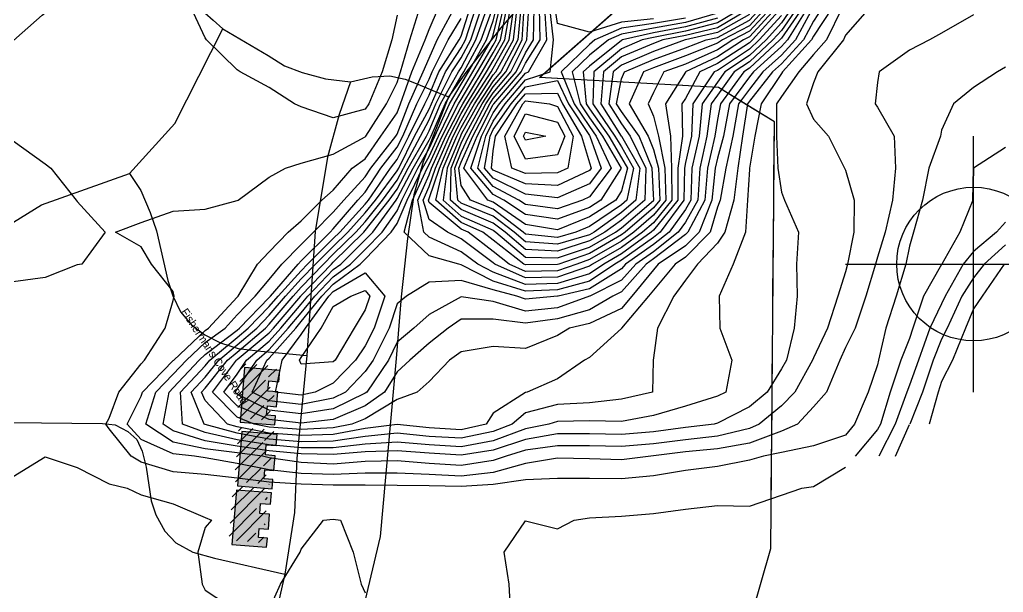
# Model space of a CAD drawing. Extents: x -12748497 to 5449789, y 79630 to 14464147.
# Drawn here: x 3137281 to 3139124, y 317543 to 318616 of the extents above; entities that cross this region are included whole.
import ezdxf

# ---------------------------------------------------------------- set-up
doc = ezdxf.new("R2010")
doc.units = 21
for name, color, linetype in [('BUILDINGS', 9, 'Continuous'), ('CL_LOCAL', 4, 'Continuous'), ('CL_MAJOR', 2, 'Continuous'), ('CONTOUR_INDEX', 150, 'Continuous'), ('CONTOUR_MAJOR', 92, 'Continuous'), ('PLSS_QQ', 8, 'Continuous'), ('PLSS_QQ_3D', 7, 'Continuous'), ('PLSS_SECTION', 7, 'Continuous'), ('PLSS_SECTION_3D', 7, 'Continuous'), ('ROAD_LABELS', 3, 'Continuous')]:
    doc.layers.add(name, color=color, linetype=linetype)

msp = doc.modelspace()

# ---------------------------------------------------------------- hatches: boundary and pattern name
at = {"layer": 'BUILDINGS_HATCH'}
for points in [[(3137694.1, 317862.2), (3137759.1, 317857), (3137760.5, 317874), (3137743.7, 317875.4), (3137745.1, 317892.3), (3137762.4, 317890.9), (3137764.7, 317918.8), (3137746.3, 317920.2), (3137747.8, 317939.3), (3137766.6, 317937.7), (3137768.3, 317958.8), (3137702.5, 317964.2)], [(3137689.3, 317742.6), (3137754.3, 317737.3), (3137755.7, 317754.3), (3137738.9, 317755.7), (3137740.3, 317772.6), (3137757.5, 317771.2), (3137759.8, 317799.1), (3137741.4, 317800.5), (3137743, 317819.5), (3137761.7, 317818), (3137763.5, 317839.1), (3137697.6, 317844.5)], [(3137678.7, 317632.8), (3137743.7, 317627.6), (3137745.1, 317644.6), (3137728.3, 317645.9), (3137729.7, 317662.9), (3137747, 317661.5), (3137749.2, 317689.3), (3137730.8, 317690.8), (3137732.4, 317709.8), (3137751.2, 317708.3), (3137752.9, 317729.4), (3137687, 317734.8)]]:
    msp.add_hatch(color=251, dxfattribs=at).paths.add_polyline_path(points)
at = {"layer": 'BUILDINGS_SHADOW'}
h = msp.add_hatch(dxfattribs=at)
h.set_pattern_fill('ANSI31', scale=5)
h.paths.add_polyline_path([(3137688.2, 317870.3), (3137753.2, 317865), (3137754.6, 317882.1), (3137737.8, 317883.4), (3137739.2, 317900.4), (3137756.5, 317899), (3137758.8, 317926.8), (3137740.4, 317928.3), (3137741.9, 317947.3), (3137760.7, 317945.8), (3137762.4, 317966.9), (3137696.6, 317972.3)])
h = msp.add_hatch(dxfattribs=at)
h.set_pattern_fill('ANSI31', scale=5)
h.paths.add_polyline_path([(3137683.3, 317750.6), (3137748.4, 317745.3), (3137749.8, 317762.4), (3137733, 317763.8), (3137734.4, 317780.7), (3137751.6, 317779.3), (3137753.9, 317807.1), (3137735.5, 317808.6), (3137737.1, 317827.6), (3137755.8, 317826.1), (3137757.6, 317847.2), (3137691.7, 317852.6)])
h = msp.add_hatch(dxfattribs=at)
h.set_pattern_fill('ANSI31', scale=5)
h.paths.add_polyline_path([(3137672.8, 317640.9), (3137737.8, 317635.6), (3137739.2, 317652.7), (3137722.4, 317654), (3137723.8, 317671), (3137741.1, 317669.6), (3137743.3, 317697.4), (3137724.9, 317698.9), (3137726.5, 317717.9), (3137745.2, 317716.4), (3137747, 317737.5), (3137681.1, 317742.9)])

# ---------------------------------------------------------------- linework, layer by layer
at = {"layer": 'BUILDINGS'}
for points in [[(3137694.1, 317862.2), (3137759.1, 317857), (3137760.5, 317874), (3137743.7, 317875.4), (3137745.1, 317892.3), (3137762.4, 317890.9), (3137764.7, 317918.8), (3137746.3, 317920.2), (3137747.8, 317939.3), (3137766.6, 317937.7), (3137768.3, 317958.8), (3137702.5, 317964.2), (3137694.1, 317862.2)], [(3137689.3, 317742.6), (3137754.3, 317737.3), (3137755.7, 317754.3), (3137738.9, 317755.7), (3137740.3, 317772.6), (3137757.5, 317771.2), (3137759.8, 317799.1), (3137741.4, 317800.5), (3137743, 317819.5), (3137761.7, 317818), (3137763.5, 317839.1), (3137697.6, 317844.5), (3137689.3, 317742.6)], [(3137678.7, 317632.8), (3137743.7, 317627.6), (3137745.1, 317644.6), (3137728.3, 317645.9), (3137729.7, 317662.9), (3137747, 317661.5), (3137749.2, 317689.3), (3137730.8, 317690.8), (3137732.4, 317709.8), (3137751.2, 317708.3), (3137752.9, 317729.4), (3137687, 317734.8), (3137678.7, 317632.8)]]:
    msp.add_lwpolyline(points, close=True, dxfattribs=at)
at = {"layer": 'CL_LOCAL'}
for points in [[(3137167.2, 318487.2), (3137323.2, 318624.9), (3137349.6, 318645.6), (3137380.5, 318659.9), (3137429.1, 318667.5), (3137477.5, 318669.6), (3137534.1, 318663), (3137580.4, 318655.3), (3137612.4, 318642.9), (3137643.6, 318615.6), (3137661.6, 318599.5), (3137746.8, 318549.6), (3137777, 318529.9), (3137810.3, 318517.7), (3137854.3, 318505.3), (3137901.1, 318499.8), (3137941.6, 318509.6), (3137974.6, 318511.4), (3138003.4, 318504.8), (3138027.2, 318495.3), (3138055.1, 318484), (3138084.5, 318471.7)], [(3136203.7, 318218.8), (3136336.1, 318222.2), (3136479.9, 318214.3), (3136610.3, 318218.8), (3136744.1, 318211.7), (3136874.9, 318190), (3136946.1, 318176.6), (3137038.3, 318182.5), (3137124.4, 318192.3), (3137242.3, 318220.9), (3137321.9, 318269.2), (3137487, 318328.4), (3137571.9, 318421.9), (3137661.6, 318599.5)], [(3137901.1, 318499.8), (3137880, 318438.5), (3137857.8, 318358.7), (3137834.7, 318219.5), (3137819.2, 317987), (3137800.3, 317794.1), (3137796.3, 317692.9), (3137777.6, 317576.8), (3137752, 317464.4), (3137711.2, 317394.8), (3137682.6, 317362.2), (3137638.9, 317335.5), (3137611.1, 317322.4), (3137587, 317316.7), (3137554.6, 317313.7), (3137507.9, 317310.4), (3137283.5, 317300.7)], [(3137487, 318328.4), (3137508.2, 318296), (3137525.8, 318254.8), (3137537.5, 318220.6), (3137558.8, 318127.6), (3137567.8, 318098.5), (3137582.4, 318069.1), (3137603, 318044.7), (3137627.8, 318025.4), (3137657.3, 318010.6), (3137690.7, 318000.2), (3137733.1, 317995.3), (3137819.2, 317987)], [(3137264.2, 317861.1), (3137435.9, 317859.5), (3137460.2, 317857), (3137483.4, 317844.4), (3137500.3, 317829.6), (3137510.7, 317807.8), (3137518, 317777.8), (3137527.2, 317714.7), (3137536.3, 317688.1), (3137553.2, 317657.9), (3137573.6, 317635.7), (3137605.2, 317618.4), (3137646.1, 317607.3), (3137777.6, 317576.8)]]:
    msp.add_lwpolyline(points, dxfattribs=at)
at = {"layer": 'CL_MAJOR'}
msp.add_lwpolyline([(3138545.9, 319725.2), (3138560.7, 319356.6), (3138561, 319304.5), (3138557.6, 319267.8), (3138548.7, 319206.4), (3138541.3, 319159.1), (3138530.1, 319106), (3138513.1, 319045.4), (3138485.3, 318980.3), (3138460.4, 318931.9), (3138414.7, 318869), (3138182.7, 318601.1), (3138117.3, 318517.4), (3138084.5, 318471.7), (3138037.2, 318350.2), (3138019.9, 318288.4), (3138008, 318206.3), (3137995.7, 318097.1), (3137986.8, 317981.6), (3137956.3, 317647.4), (3137927.6, 317526.5)], dxfattribs=at)
at = {"layer": 'CONTOUR_INDEX'}
for points, elevation in [([(3138408.6, 317791.4), (3138348.6, 317793.2), (3138288.6, 317794.2), (3138228.6, 317784.6), (3138168.6, 317767.6), (3138108.6, 317761), (3138048.6, 317763.6), (3137988.6, 317766.4), (3137928.6, 317766.1), (3137868.6, 317763.7), (3137808.6, 317765.8), (3137748.6, 317772.6), (3137688.6, 317784.7), (3137628.6, 317795.4), (3137608.8, 317798.4), (3137568.6, 317802.5), (3137508.6, 317829.5), (3137482.1, 317858.4), (3137508.6, 317910.7), (3137511.3, 317918.4), (3137568.6, 317977.3), (3137569.7, 317978.4), (3137628.6, 318033.7), (3137635.1, 318038.4), (3137688.6, 318096.4), (3137690.5, 318098.4), (3137726.7, 318158.4), (3137748.6, 318181), (3137784.1, 318218.4), (3137808.6, 318239.4), (3137847, 318278.4), (3137868.6, 318296.6), (3137904, 318338.4), (3137928.6, 318355.7), (3137958, 318398.4), (3137988.6, 318442.1), (3137994.8, 318458.4), (3138015.9, 318518.4), (3138040.9, 318578.4), (3138048.6, 318597.9), (3138065.6, 318638.4)], 30), ([(3138288.6, 317894.8), (3138228.6, 317879.5), (3138204.2, 317858.4), (3138168.6, 317844.4), (3138108.6, 317831.7), (3138048.6, 317835.4), (3137988.6, 317841.1), (3137928.6, 317835.3), (3137868.6, 317826.3), (3137808.6, 317825.4), (3137748.6, 317830.3), (3137688.6, 317841.2), (3137628.6, 317857.6), (3137626.6, 317858.4), (3137602.2, 317918.4), (3137628.6, 317946.5), (3137654, 317978.4), (3137688.6, 318007.1), (3137725.3, 318038.4), (3137748.6, 318062.4), (3137779.3, 318098.4), (3137808.6, 318130.4), (3137835.5, 318158.4), (3137868.6, 318191.5), (3137895.9, 318218.4), (3137928.6, 318254.1), (3137947.8, 318278.4), (3137988.6, 318333.2), (3137991.3, 318338.4), (3138021.1, 318398.4), (3138048.6, 318449), (3138052.6, 318458.4), (3138078.7, 318518.4), (3138108.6, 318563.7), (3138116.4, 318578.4), (3138135.9, 318638.4)], 50), ([(3137808.6, 318453.3), (3137795.7, 318458.4), (3137748.6, 318489.6), (3137693.9, 318518.4), (3137688.6, 318522.5), (3137630.8, 318578.4), (3137628.6, 318582.3), (3137602.3, 318638.4)], 20), ([(3138086.5, 317978.4), (3138048.6, 317938.3), (3138025.8, 317918.4), (3137988.6, 317904.2), (3137928.6, 317868.4), (3137903.4, 317858.4), (3137868.6, 317851.3), (3137808.6, 317848), (3137748.6, 317852.5), (3137720.2, 317858.4), (3137688.6, 317871.1), (3137642.6, 317918.4), (3137687.3, 317978.4), (3137688.6, 317979.5), (3137748.6, 318029.6), (3137756.5, 318038.4), (3137807.7, 318098.4), (3137808.6, 318099.4), (3137865.1, 318158.4), (3137868.6, 318161.9), (3137925.8, 318218.4), (3137928.6, 318221.5), (3137973.5, 318278.4), (3137988.6, 318298.7), (3138009.2, 318338.4), (3138043.4, 318398.4), (3138048.6, 318408.1), (3138069.6, 318458.4), (3138103.3, 318518.4), (3138108.6, 318526.5), (3138136, 318578.4), (3138156.9, 318638.4)], 60), ([(3137988.6, 318012.1), (3137972, 317978.4), (3137931.3, 317918.4), (3137928.6, 317916.5), (3137868.6, 317887), (3137808.6, 317877.4), (3137748.6, 317884.4), (3137688.6, 317914.3), (3137684.7, 317918.4), (3137688.6, 317923.7), (3137725.1, 317978.4), (3137748.6, 317998), (3137784.4, 318038.4), (3137808.6, 318066.7), (3137834.1, 318098.4), (3137868.6, 318134.3), (3137900.9, 318158.4), (3137928.6, 318185.7), (3137960, 318218.4), (3137988.6, 318258.4), (3137997, 318278.4), (3138027, 318338.4), (3138048.6, 318375.2), (3138059.1, 318398.4), (3138086.6, 318458.4), (3138108.6, 318495.8), (3138121.9, 318518.4), (3138155.6, 318578.4), (3138168.6, 318614.4), (3138174.4, 318638.4)], 70), ([(3137988.6, 318624.8), (3137978.6, 318578.4), (3137960.6, 318518.4), (3137935, 318458.4), (3137928.6, 318448.5), (3137868.6, 318432.3), (3137808.6, 318453.3)], 20), ([(3138737.9, 318638.4), (3138708.6, 318596.2), (3138692.6, 318578.4), (3138648.6, 318537.4), (3138620.2, 318518.4), (3138588.6, 318474.8), (3138577, 318458.4), (3138568.9, 318398.4), (3138555.5, 318338.4), (3138551.7, 318278.4), (3138528.6, 318237), (3138515.3, 318218.4), (3138468.6, 318181.5), (3138435.7, 318158.4), (3138408.6, 318128), (3138349.3, 318098.4), (3138348.6, 318098), (3138288.6, 318076.6), (3138228.6, 318070), (3138168.6, 318088.2), (3138108.6, 318096.9), (3138048.6, 318064.1), (3138019.9, 318038.4), (3137988.6, 318012.1)], 70), ([(3138348.6, 318126.3), (3138288.6, 318110), (3138228.6, 318107.7), (3138168.6, 318126.6), (3138108.6, 318157.2), (3138103.8, 318158.4), (3138048.6, 318173.5), (3138001.3, 318218.4), (3138017.1, 318278.4), (3138044.9, 318338.4), (3138048.6, 318344.8), (3138072.7, 318398.4), (3138103.6, 318458.4), (3138108.6, 318466.9), (3138138.9, 318518.4), (3138168.6, 318568.7), (3138174.1, 318578.4), (3138187.4, 318638.4)], 80), ([(3138288.6, 318133.7), (3138228.6, 318132.3), (3138171.4, 318158.4), (3138168.6, 318160.6), (3138108.6, 318205.4), (3138082.9, 318218.4), (3138048.6, 318241.6), (3138037.2, 318278.4), (3138048.6, 318303.5), (3138060.2, 318338.4), (3138086.4, 318398.4), (3138108.6, 318440.3), (3138118.8, 318458.4), (3138155.9, 318518.4), (3138168.6, 318539.9), (3138190.2, 318578.4), (3138200.5, 318638.4)], 90), ([(3138468.6, 318263.8), (3138415.8, 318218.4), (3138408.6, 318213.1), (3138348.6, 318178.4), (3138291.5, 318158.4), (3138288.6, 318157.4), (3138228.6, 318157), (3138225.6, 318158.4), (3138168.6, 318203.2), (3138148.9, 318218.4), (3138108.6, 318236.1), (3138060.6, 318278.4), (3138074.8, 318338.4), (3138100, 318398.4), (3138108.6, 318414.6), (3138133.2, 318458.4), (3138168.6, 318512.8), (3138173.4, 318518.4), (3138206.4, 318578.4), (3138213.5, 318638.4)], 100), ([(3138757.6, 318638.4), (3138719.8, 318578.4), (3138708.6, 318566.2), (3138655.9, 318518.4), (3138648.6, 318509.2), (3138611.1, 318458.4), (3138600, 318398.4), (3138588.6, 318356.6), (3138584.5, 318338.4), (3138578, 318278.4), (3138554.1, 318218.4), (3138528.6, 318192.5), (3138477.6, 318158.4), (3138468.6, 318147.6), (3138428.1, 318098.4), (3138408.6, 318075.3), (3138348.6, 318046.9), (3138311.3, 318038.4), (3138288.6, 318024.3), (3138228.6, 318000.1), (3138168.6, 318003.9), (3138108.6, 317994.1), (3138086.5, 317978.4)], 60), ([(3138377.4, 318218.4), (3138348.6, 318201.7), (3138288.6, 318182.8), (3138228.6, 318185.7), (3138190.5, 318218.4), (3138168.6, 318235.1), (3138108.6, 318260.4), (3138088.2, 318278.4), (3138089.4, 318338.4), (3138108.6, 318385.2), (3138114.5, 318398.4), (3138147.6, 318458.4), (3138168.6, 318490.7), (3138192.3, 318518.4), (3138222.5, 318578.4), (3138226.5, 318638.4)], 110), ([(3138348.6, 318228.6), (3138323.4, 318218.4), (3138288.6, 318208.4), (3138228.6, 318214.7), (3138224.4, 318218.4), (3138168.6, 318261.2), (3138125.6, 318278.4), (3138108.6, 318305.5), (3138104, 318338.4), (3138108.6, 318349.6), (3138130.5, 318398.4), (3138162, 318458.4), (3138168.6, 318468.6), (3138211.2, 318518.4), (3138228.6, 318554.3), (3138244.1, 318578.4), (3138245.2, 318638.4)], 120), ([(3138407.9, 318338.4), (3138370.1, 318278.4), (3138348.6, 318264.6), (3138288.6, 318242.3), (3138228.6, 318251.4), (3138188, 318278.4), (3138168.6, 318288.7), (3138126.4, 318338.4), (3138146.5, 318398.4), (3138168.6, 318441.6), (3138180.3, 318458.4), (3138228.6, 318516.4), (3138234.7, 318518.4), (3138269.1, 318578.4), (3138264.9, 318638.4)], 130), ([(3138468.6, 318617.8), (3138408.6, 318611.9), (3138348.6, 318593.2), (3138288.6, 318609.3), (3138284.7, 318638.4)], 140), ([(3138785, 318638.4), (3138768.6, 318613.7), (3138749.8, 318578.4), (3138708.6, 318533.7), (3138691.8, 318518.4), (3138648.6, 318463.6), (3138644.8, 318458.4), (3138635.3, 318398.4), (3138626.7, 318338.4), (3138619.3, 318278.4), (3138602.4, 318218.4), (3138588.6, 318197.8), (3138551, 318158.4), (3138528.6, 318128.3), (3138507.1, 318098.4), (3138476.1, 318038.4), (3138468.6, 317982.4), (3138467.9, 317978.4), (3138466.8, 317918.4), (3138408.6, 317905.1), (3138348.6, 317898.2), (3138288.6, 317894.8)], 50), ([(3138698.7, 318638.4), (3138648.6, 318584.3), (3138637.5, 318578.4), (3138588.6, 318546.9), (3138528.9, 318518.4), (3138528.6, 318518), (3138491.2, 318458.4), (3138500.8, 318398.4), (3138502.5, 318338.4), (3138503.2, 318278.4), (3138468.6, 318235.9), (3138448.3, 318218.4), (3138408.6, 318189.3), (3138354.6, 318158.4), (3138348.6, 318154.4), (3138288.6, 318133.7)], 90), ([(3138588.6, 318628.6), (3138528.6, 318611.4), (3138468.6, 318600.6), (3138408.6, 318589.1), (3138384.7, 318578.4), (3138348.6, 318549.8), (3138316.3, 318518.4), (3138331.4, 318458.4), (3138348.6, 318432.7), (3138373.1, 318398.4), (3138407.9, 318338.4)], 130), ([(3138636.1, 318638.4), (3138588.6, 318610.4), (3138528.6, 318594.9), (3138468.6, 318583.3), (3138447.6, 318578.4), (3138408.6, 318562), (3138356.9, 318518.4), (3138355.3, 318458.4), (3138396.6, 318398.4), (3138408.6, 318377.8), (3138431.4, 318338.4), (3138419, 318278.4), (3138408.6, 318269.5), (3138348.6, 318228.6)], 120), ([(3138708.6, 318624.5), (3138667, 318578.4), (3138648.6, 318561.2), (3138588.6, 318521.3), (3138582.5, 318518.4), (3138542.3, 318458.4), (3138539.7, 318398.4), (3138528.6, 318348.6), (3138526.8, 318338.4), (3138525.9, 318278.4), (3138481.3, 318218.4), (3138468.6, 318208.3), (3138408.6, 318165.4), (3138396.4, 318158.4), (3138348.6, 318126.3)], 80), ([(3138648.6, 318626), (3138588.6, 318592.3), (3138528.6, 318578.5), (3138528.1, 318578.4), (3138468.6, 318556.7), (3138408.6, 318531.2), (3138393.4, 318518.4), (3138384.9, 318458.4), (3138408.6, 318421.1), (3138425.2, 318398.4), (3138454.6, 318338.4), (3138452.6, 318278.4), (3138408.6, 318240.8), (3138377.4, 318218.4)], 110), ([(3138822.3, 318638.4), (3138792.7, 318578.4), (3138768.6, 318551.3), (3138741.1, 318518.4), (3138708.6, 318472.4), (3138699.4, 318458.4), (3138699.6, 318398.4), (3138702.1, 318338.4), (3138708.6, 318293), (3138714.4, 318278.4), (3138740.5, 318218.4), (3138736.6, 318158.4), (3138738.2, 318098.4), (3138732.2, 318038.4), (3138717.8, 317978.4), (3138708.6, 317961.7), (3138681.6, 317918.4), (3138648.6, 317891), (3138588.6, 317860.1), (3138582.4, 317858.4), (3138528.6, 317851.7), (3138468.6, 317844), (3138408.6, 317838.8)], 40), ([(3139068.6, 318625.4), (3139008.6, 318590.9), (3138986.1, 318578.4), (3138948.6, 318559), (3138891.8, 318518.4), (3138888.6, 318498.4), (3138884.1, 318458.4), (3138888.6, 318452.7), (3138919.9, 318398.4), (3138922.2, 318338.4), (3138916.6, 318278.4), (3138903.1, 318218.4), (3138888.6, 318171.2), (3138884.6, 318158.4), (3138866.8, 318098.4), (3138847, 318038.4), (3138828.6, 318002.2), (3138817.9, 317978.4), (3138792.9, 317918.4), (3138768.6, 317890.9), (3138738.4, 317858.4), (3138708.6, 317844.9), (3138648.6, 317822.6), (3138588.6, 317811.9), (3138528.6, 317806.2), (3138468.6, 317798.7), (3138464.1, 317798.4), (3138408.6, 317791.4)], 30), ([(3138679.4, 318638.4), (3138648.6, 318605.1), (3138597.8, 318578.4), (3138588.6, 318572.4), (3138528.6, 318548.4), (3138468.6, 318526.4), (3138449.9, 318518.4), (3138423, 318458.4), (3138459.1, 318398.4), (3138468.6, 318373.4), (3138478.2, 318338.4), (3138480.5, 318278.4), (3138468.6, 318263.8)], 100), ([(3138408.6, 317838.8), (3138348.6, 317839.9), (3138288.6, 317840), (3138228.6, 317829.4), (3138168.6, 317809.4), (3138108.6, 317800.2), (3138048.6, 317804), (3137988.6, 317808.5), (3137928.6, 317806.2), (3137868.6, 317801.4), (3137808.6, 317802.8), (3137748.6, 317808), (3137688.6, 317816.7), (3137628.6, 317827.3), (3137568.6, 317845.9), (3137549.9, 317858.4), (3137561.1, 317918.4), (3137568.6, 317926.1), (3137617.3, 317978.4), (3137628.6, 317989.1), (3137688.6, 318034.7), (3137693, 318038.4), (3137748.6, 318095.7), (3137750.9, 318098.4), (3137802.7, 318158.4), (3137808.6, 318164.4), (3137862.9, 318218.4), (3137868.6, 318224.1), (3137914.9, 318278.4), (3137928.6, 318293.1), (3137957.5, 318338.4), (3137988.6, 318377.4), (3137998.8, 318398.4), (3138025.2, 318458.4), (3138048.6, 318505), (3138054.1, 318518.4), (3138083.9, 318578.4), (3138108.6, 318618.8)], 40), ([(3138288.6, 318282.2), (3138228.6, 318289.4), (3138168.6, 318319.2), (3138152.3, 318338.4), (3138162.5, 318398.4), (3138168.6, 318410.5), (3138202, 318458.4), (3138228.6, 318490.4), (3138288.6, 318502.4), (3138309.2, 318458.4), (3138348.6, 318399.6), (3138349.5, 318398.4), (3138370.7, 318338.4), (3138348.6, 318309), (3138288.6, 318282.2)], 140), ([(3138288.6, 318329.1), (3138228.6, 318327.9), (3138203.2, 318338.4), (3138190, 318398.4), (3138223.6, 318458.4), (3138228.6, 318464.4), (3138273.6, 318458.4), (3138288.6, 318453.8), (3138318.2, 318398.4), (3138308.3, 318338.4), (3138288.6, 318329.1)], 150), ([(3138228.6, 318390.6), (3138224.9, 318398.4), (3138228.6, 318405.8), (3138266.8, 318398.4), (3138228.6, 318390.6)], 160), ([(3139128.6, 318376.6), (3139068.6, 318338.4), (3139067.4, 318278.4), (3139068.6, 318338.4)], 20), ([(3139067.4, 318278.4), (3139042.8, 318218.4), (3139009, 318158.4), (3139008.6, 318157.8), (3138974.8, 318098.4), (3138954.7, 318038.4), (3138948.6, 318019), (3138932.1, 317978.4), (3138912.4, 317918.4), (3138894, 317858.4), (3138888.6, 317848), (3138846.7, 317798.4)], 20), ([(3139128.6, 318194.7), (3139088.4, 318158.4), (3139068.6, 318132.8), (3139046.7, 318098.4), (3139019, 318038.4), (3139008.6, 318017.4), (3138993, 317978.4), (3138973.1, 317918.4), (3138949.1, 317858.4)], 10), ([(3137834.9, 317918.4), (3137808.6, 317912.5), (3137760.2, 317918.4), (3137773.1, 317978.4), (3137808.6, 318026.6), (3137816.6, 318038.4), (3137860.3, 318098.4), (3137868.6, 318107), (3137928.6, 318142.1), (3137965.4, 318098.4), (3137945.4, 318038.4), (3137928.6, 318005), (3137910.3, 317978.4), (3137868.6, 317935.4), (3137834.9, 317918.4)], 80), ([(3138922.1, 317798.4), (3138948.6, 317857.5)], 10), ([(3137268.6, 317760.3), (3137328.6, 317797.1), (3137388.6, 317777.2), (3137448.6, 317746.5), (3137482.5, 317738.4), (3137508.6, 317725.7), (3137568.6, 317709.1), (3137628.6, 317683.3), (3137640.4, 317678.4), (3137628.6, 317664.5), (3137614.8, 317618.4), (3137622.7, 317558.4), (3137628.6, 317546.8), (3137688.6, 317507.9)], 20), ([(3138196.3, 317438.4), (3138201.4, 317498.4), (3138198.4, 317558.4), (3138189, 317618.4), (3138228.6, 317677), (3138288.6, 317662.3), (3138320.1, 317678.4), (3138348.6, 317682.8), (3138408.6, 317685.5), (3138468.6, 317690.6), (3138528.6, 317699.2), (3138588.6, 317705.8), (3138648.6, 317704.8), (3138708.6, 317725), (3138746.7, 317738.4), (3138768.6, 317741.5), (3138828.6, 317777.4)], 20), ([(3137748.6, 317510.7), (3137770, 317558.4), (3137806.5, 317618.4), (3137808.6, 317624.2), (3137850.6, 317678.4), (3137868.6, 317680.3), (3137882.2, 317678.4), (3137905.7, 317618.4), (3137921.1, 317558.4), (3137928.6, 317542)], 20)]:
    msp.add_lwpolyline(points, dxfattribs=dict(at, elevation=elevation))
at = {"layer": 'CONTOUR_MAJOR'}
for points, elevation in [([(3138168.6, 317745.1), (3138108.6, 317741.2), (3138048.6, 317742.4), (3137988.6, 317743.2), (3137928.6, 317743.9), (3137868.6, 317743.9), (3137808.6, 317745.6), (3137748.6, 317749.8), (3137688.6, 317757.2), (3137628.6, 317763.7), (3137568.6, 317768.9), (3137508.6, 317787), (3137490.1, 317798.4), (3137448.6, 317849.6), (3137442.3, 317858.4), (3137448.6, 317869.3), (3137466.5, 317918.4), (3137508.6, 317971.6), (3137515, 317978.4), (3137553.4, 318038.4), (3137568.6, 318089.8), (3137570.5, 318098.4), (3137568.6, 318107.2), (3137528.2, 318158.4), (3137508.6, 318190.7), (3137460.6, 318218.4), (3137508.6, 318236.4), (3137568.6, 318257.3), (3137628.6, 318261.2), (3137688.6, 318277.3), (3137690.2, 318278.4), (3137748.6, 318321.4), (3137779.3, 318338.4), (3137808.6, 318347.6), (3137868.6, 318364.5), (3137928.6, 318396.7), (3137929.8, 318398.4), (3137968.6, 318458.4), (3137988.6, 318498.5), (3137994.9, 318518.4), (3138012, 318578.4), (3138030.9, 318638.4)], 25), ([(3138468.6, 317821.4), (3138408.6, 317816.4), (3138348.6, 317817.6), (3138288.6, 317817.9), (3138228.6, 317809.4), (3138192.8, 317798.4), (3138168.6, 317790), (3138108.6, 317780.9), (3138048.6, 317784.8), (3137988.6, 317789.7), (3137928.6, 317788.2), (3137868.6, 317783.4), (3137808.6, 317786.1), (3137748.6, 317795.4), (3137736.3, 317798.4), (3137688.6, 317804.5), (3137628.6, 317812.1), (3137568.6, 317824.2), (3137517.5, 317858.4), (3137536.2, 317918.4), (3137568.6, 317951.7), (3137593.5, 317978.4), (3137628.6, 318011.4), (3137666, 318038.4), (3137688.6, 318062.9), (3137722.1, 318098.4), (3137748.6, 318129.5), (3137772.3, 318158.4), (3137808.6, 318195.3), (3137831.8, 318218.4), (3137868.6, 318255.4), (3137888.2, 318278.4), (3137928.6, 318321.8), (3137939.2, 318338.4), (3137986.2, 318398.4), (3137988.6, 318401.8), (3138010, 318458.4), (3138037, 318518.4), (3138048.6, 318544.3), (3138063.6, 318578.4), (3138096.1, 318638.4)], 35), ([(3138468.6, 317874.5), (3138408.6, 317863.5), (3138348.6, 317864.2), (3138288.6, 317863.5), (3138272.6, 317858.4), (3138228.6, 317849.4), (3138168.6, 317826.9), (3138108.6, 317815.9), (3138048.6, 317819.7), (3137988.6, 317824.8), (3137928.6, 317820.8), (3137868.6, 317813.9), (3137808.6, 317814.1), (3137748.6, 317819.2), (3137688.6, 317828.9), (3137628.6, 317842.5), (3137585.8, 317858.4), (3137582.4, 317918.4), (3137628.6, 317967.4), (3137637.3, 317978.4), (3137688.6, 318020.9), (3137709.2, 318038.4), (3137748.6, 318079.1), (3137765.1, 318098.4), (3137808.6, 318145.9), (3137820.6, 318158.4), (3137868.6, 318206.3), (3137880.9, 318218.4), (3137928.6, 318270.4), (3137934.9, 318278.4), (3137975.8, 318338.4), (3137988.6, 318354.5), (3138010, 318398.4), (3138040.4, 318458.4), (3138048.6, 318474.7), (3138066.4, 318518.4), (3138104.3, 318578.4), (3138108.6, 318585.5), (3138125.3, 318638.4)], 45), ([(3138155.4, 317858.4), (3138108.6, 317847.4), (3138048.6, 317851.1), (3137988.6, 317857.4), (3137928.6, 317849.9), (3137868.6, 317838.8), (3137808.6, 317836.7), (3137748.6, 317841.4), (3137688.6, 317853.4), (3137670.6, 317858.4), (3137628.6, 317902.6), (3137621.9, 317918.4), (3137628.6, 317925.5), (3137670.7, 317978.4), (3137688.6, 317993.3), (3137741.5, 318038.4), (3137748.6, 318045.7), (3137793.5, 318098.4), (3137808.6, 318114.9), (3137850.3, 318158.4), (3137868.6, 318176.7), (3137910.8, 318218.4), (3137928.6, 318237.8), (3137960.7, 318278.4), (3137988.6, 318315.9), (3138000.3, 318338.4), (3138032.2, 318398.4), (3138048.6, 318428.5), (3138061.1, 318458.4), (3138091, 318518.4), (3138108.6, 318545.1), (3138126.2, 318578.4), (3138146.4, 318638.4)], 55), ([(3138048.6, 318009.9), (3138012.2, 317978.4), (3137988.6, 317956.3), (3137964.8, 317918.4), (3137928.6, 317892.4), (3137868.6, 317866.9), (3137808.6, 317859.9), (3137748.6, 317866.7), (3137688.6, 317892.7), (3137663.6, 317918.4), (3137688.6, 317952.2), (3137706.1, 317978.4), (3137748.6, 318013.8), (3137770.4, 318038.4), (3137808.6, 318083.1), (3137820.9, 318098.4), (3137868.6, 318148), (3137882.6, 318158.4), (3137928.6, 318203.7), (3137942.7, 318218.4), (3137986.4, 318278.4), (3137988.6, 318281.4), (3138018.1, 318338.4), (3138048.6, 318390.4), (3138052.2, 318398.4), (3138078.1, 318458.4), (3138108.6, 318510.3), (3138113.4, 318518.4), (3138145.8, 318578.4), (3138167.4, 318638.4)], 65), ([(3137988.6, 318083.8), (3137973.5, 318038.4), (3137943.5, 317978.4), (3137928.6, 317956.7), (3137891.6, 317918.4), (3137868.6, 317907), (3137808.6, 317895), (3137748.6, 317902.1), (3137716.8, 317918.4), (3137744.1, 317978.4), (3137748.6, 317982.2), (3137798.4, 318038.4), (3137808.6, 318050.4), (3137847.2, 318098.4), (3137868.6, 318120.7), (3137919.2, 318158.4), (3137928.6, 318167.7), (3137977.3, 318218.4), (3137988.6, 318234.3), (3138007, 318278.4), (3138036, 318338.4), (3138048.6, 318360), (3138065.9, 318398.4), (3138095.1, 318458.4), (3138108.6, 318481.3), (3138130.4, 318518.4), (3138165.4, 318578.4), (3138168.6, 318587.3), (3138180.9, 318638.4)], 75), ([(3138728.1, 318638.4), (3138708.6, 318610.4), (3138679.8, 318578.4), (3138648.6, 318549.3), (3138602.4, 318518.4), (3138588.6, 318499.4), (3138559.7, 318458.4), (3138554.3, 318398.4), (3138540.9, 318338.4), (3138538.6, 318278.4), (3138528.6, 318260.6), (3138498.3, 318218.4), (3138468.6, 318194.9), (3138416.5, 318158.4), (3138408.6, 318149.5), (3138348.6, 318112.2), (3138290, 318098.4), (3138288.6, 318097.9), (3138228.6, 318092.8), (3138212.9, 318098.4), (3138168.6, 318109.9), (3138108.6, 318127.3), (3138048.6, 318124.6), (3138005.7, 318098.4), (3137988.6, 318083.8)], 75), ([(3138288.6, 318121.8), (3138228.6, 318120), (3138168.6, 318143.4), (3138139.7, 318158.4), (3138108.6, 318181.5), (3138048.6, 318208.5), (3138038.2, 318218.4), (3138027.1, 318278.4), (3138048.6, 318325.6), (3138052.9, 318338.4), (3138079.5, 318398.4), (3138108.6, 318453.1), (3138111.6, 318458.4), (3138147.4, 318518.4), (3138168.6, 318554.3), (3138182.1, 318578.4), (3138194, 318638.4)], 85), ([(3138288.6, 318145.5), (3138228.6, 318144.7), (3138198.5, 318158.4), (3138168.6, 318181.9), (3138121.3, 318218.4), (3138108.6, 318224), (3138048.6, 318273.9), (3138047.3, 318278.4), (3138048.6, 318281.4), (3138067.5, 318338.4), (3138093.2, 318398.4), (3138108.6, 318427.4), (3138126, 318458.4), (3138164.4, 318518.4), (3138168.6, 318525.6), (3138198.3, 318578.4), (3138207, 318638.4)], 95), ([(3138747.8, 318638.4), (3138708.6, 318582), (3138705.4, 318578.4), (3138648.6, 318525.5), (3138638, 318518.4), (3138594.2, 318458.4), (3138588.6, 318429.4), (3138583.5, 318398.4), (3138570, 318338.4), (3138564.8, 318278.4), (3138533.1, 318218.4), (3138528.6, 318213.8), (3138468.6, 318168), (3138454.9, 318158.4), (3138408.6, 318106.5), (3138392.3, 318098.4), (3138348.6, 318072.4), (3138288.6, 318055.4), (3138228.6, 318047.3), (3138168.6, 318055.2), (3138108.6, 318055.3), (3138083.9, 318038.4), (3138048.6, 318009.9)], 65), ([(3138220, 318638.4), (3138214.4, 318578.4), (3138182.8, 318518.4), (3138168.6, 318501.8), (3138140.4, 318458.4), (3138108.6, 318401.7), (3138106.9, 318398.4), (3138082.1, 318338.4), (3138074.4, 318278.4), (3138108.6, 318248.3), (3138168.6, 318222.1), (3138173.5, 318218.4), (3138228.6, 318171.3), (3138288.6, 318170.1), (3138348.6, 318190), (3138397.4, 318218.4), (3138408.6, 318226.4), (3138468.6, 318277.7), (3138469.2, 318278.4), (3138468.6, 318289.1), (3138466.2, 318338.4), (3138442.2, 318398.4), (3138408.6, 318444.4), (3138399.7, 318458.4), (3138408.6, 318505.4), (3138414.5, 318518.4), (3138468.6, 318541.6), (3138528.6, 318563.5), (3138567.5, 318578.4), (3138588.6, 318583.2), (3138648.6, 318615.6), (3138669.7, 318638.4)], 105), ([(3138408.6, 318255.1), (3138357.3, 318218.4), (3138348.6, 318213.3), (3138288.6, 318195.6), (3138228.6, 318200.2), (3138207.4, 318218.4), (3138168.6, 318248.2), (3138108.6, 318272.6), (3138102, 318278.4), (3138096.7, 318338.4), (3138108.6, 318367.4), (3138122.5, 318398.4), (3138154.8, 318458.4), (3138168.6, 318479.6), (3138201.7, 318518.4), (3138228.6, 318573.7), (3138231.7, 318578.4), (3138235.3, 318638.4)], 115), ([(3138419.8, 318338.4), (3138408.6, 318295.4), (3138398, 318278.4), (3138348.6, 318246.6), (3138288.6, 318222.7), (3138228.6, 318232.5), (3138168.6, 318274.2), (3138158.2, 318278.4), (3138113.4, 318338.4), (3138138.5, 318398.4), (3138168.6, 318457.2), (3138169.5, 318458.4), (3138220.6, 318518.4), (3138228.6, 318534.9), (3138256.6, 318578.4), (3138255.1, 318638.4)], 125), ([(3138348.6, 318284.1), (3138335.6, 318278.4), (3138288.6, 318262), (3138228.6, 318270.3), (3138216.5, 318278.4), (3138168.6, 318304), (3138139.3, 318338.4), (3138154.5, 318398.4), (3138168.6, 318426), (3138191.1, 318458.4), (3138228.6, 318503.4), (3138275.3, 318518.4), (3138281.5, 318578.4), (3138274.8, 318638.4)], 135), ([(3138767.4, 318638.4), (3138734.8, 318578.4), (3138708.6, 318549.9), (3138673.9, 318518.4), (3138648.6, 318486.4), (3138627.9, 318458.4), (3138617.7, 318398.4), (3138604.5, 318338.4), (3138593.5, 318278.4), (3138588.6, 318265), (3138575.1, 318218.4), (3138528.6, 318171.2), (3138509.5, 318158.4), (3138468.6, 318109.4), (3138459.6, 318098.4), (3138409, 318038.4), (3138408.6, 318037.7), (3138348.6, 317983.3), (3138339.7, 317978.4), (3138288.6, 317943.3), (3138231.9, 317918.4), (3138228.6, 317917.8), (3138168.6, 317878.9), (3138155.4, 317858.4)], 55), ([(3138708.4, 318638.4), (3138654.2, 318578.4), (3138648.6, 318573.2), (3138588.6, 318534.1), (3138555.7, 318518.4), (3138528.6, 318468.8), (3138522.1, 318458.4), (3138523.2, 318398.4), (3138514.6, 318338.4), (3138514.5, 318278.4), (3138468.6, 318221.9), (3138464.6, 318218.4), (3138408.6, 318177.3), (3138375.5, 318158.4), (3138348.6, 318140.3), (3138288.6, 318121.8)], 85), ([(3138689.1, 318638.4), (3138648.6, 318594.7), (3138617.7, 318578.4), (3138588.6, 318559.7), (3138528.6, 318533.3), (3138488, 318518.4), (3138468.6, 318480.1), (3138459, 318458.4), (3138468.6, 318435.5), (3138478.4, 318398.4), (3138490.3, 318338.4), (3138491.8, 318278.4), (3138468.6, 318249.8), (3138432, 318218.4), (3138408.6, 318201.2), (3138348.6, 318166.7), (3138324.8, 318158.4), (3138288.6, 318145.5)], 95), ([(3138648.6, 318636.5), (3138588.6, 318601.4), (3138528.6, 318586.7), (3138486.5, 318578.4), (3138468.6, 318571.9), (3138408.6, 318546.6), (3138375.1, 318518.4), (3138370.1, 318458.4), (3138408.4, 318398.4), (3138408.6, 318397.9), (3138443, 318338.4), (3138435.8, 318278.4), (3138408.6, 318255.1)], 115), ([(3138873.6, 318638.4), (3138828.6, 318587.4), (3138824.9, 318578.4), (3138776.5, 318518.4), (3138768.6, 318498.1), (3138755.6, 318458.4), (3138768.6, 318429.9), (3138796.5, 318398.4), (3138827, 318338.4), (3138828.6, 318334.6), (3138844.6, 318278.4), (3138844.3, 318218.4), (3138832.5, 318158.4), (3138828.6, 318144), (3138814.4, 318098.4), (3138794.9, 318038.4), (3138768.6, 317982.4), (3138766.8, 317978.4), (3138733.7, 317918.4), (3138708.6, 317892.3), (3138666.8, 317858.4), (3138648.6, 317850.4), (3138588.6, 317835.5), (3138528.6, 317829), (3138468.6, 317821.4)], 35), ([(3138803.6, 318638.4), (3138768.6, 318585.5), (3138764.8, 318578.4), (3138710.5, 318518.4), (3138708.6, 318515.7), (3138670.7, 318458.4), (3138658.7, 318398.4), (3138649, 318338.4), (3138648.6, 318335.8), (3138645.2, 318278.4), (3138641.5, 318218.4), (3138617.8, 318158.4), (3138591.6, 318098.4), (3138592.9, 318038.4), (3138615.4, 317978.4), (3138604.4, 317918.4), (3138588.6, 317911), (3138528.6, 317891.7), (3138468.6, 317874.5)], 45), ([(3138528.6, 318619.6), (3138468.6, 318609.2), (3138408.6, 318600.5), (3138359.1, 318578.4), (3138348.6, 318570.1), (3138295.5, 318518.4), (3138320.3, 318458.4), (3138348.6, 318416.2), (3138361.3, 318398.4), (3138389.3, 318338.4), (3138348.6, 318284.1)], 135), ([(3138588.6, 318619.5), (3138528.6, 318603.2), (3138468.6, 318591.9), (3138410.9, 318578.4), (3138408.6, 318577.4), (3138348.6, 318529.5), (3138337.2, 318518.4), (3138342.5, 318458.4), (3138348.6, 318449.3), (3138384.8, 318398.4), (3138408.6, 318357.7), (3138419.8, 318338.4)], 125), ([(3139128.6, 318527.5), (3139113.2, 318518.4), (3139068.6, 318489.2), (3139030.9, 318458.4), (3139008.6, 318409.3), (3139006.4, 318398.4), (3138984.9, 318338.4), (3138972.7, 318278.4), (3138956.3, 318218.4), (3138948.6, 318192.1), (3138941.4, 318158.4), (3138923.8, 318098.4), (3138903.9, 318038.4), (3138890.4, 317978.4), (3138888.6, 317969.4), (3138871, 317918.4), (3138845.5, 317858.4), (3138828.6, 317837.6), (3138768.6, 317817.7), (3138708.6, 317805), (3138674.8, 317798.4), (3138648.6, 317791), (3138588.6, 317778.8), (3138528.6, 317771.6), (3138468.6, 317761.7), (3138408.6, 317755.5), (3138348.6, 317756.5), (3138288.6, 317756.4), (3138228.6, 317754), (3138168.6, 317745.1)], 25), ([(3138288.6, 318305.6), (3138228.6, 318308.7), (3138168.6, 318334.4), (3138165.3, 318338.4), (3138168.6, 318370.7), (3138172.6, 318398.4), (3138212.8, 318458.4), (3138228.6, 318477.4), (3138288.6, 318478.5), (3138298, 318458.4), (3138334, 318398.4), (3138348.6, 318348.2), (3138352, 318338.4), (3138348.6, 318333.9), (3138288.6, 318305.6)], 145), ([(3138288.6, 318362.8), (3138228.6, 318354.7), (3138207.4, 318398.4), (3138228.6, 318440), (3138288.6, 318424.2), (3138302.5, 318398.4), (3138288.6, 318362.8)], 155), ([(3137268.6, 318389.2), (3137328.6, 318346.2), (3137339.4, 318338.4), (3137387, 318278.4), (3137388.6, 318275.7), (3137441.1, 318218.4), (3137397.2, 318158.4), (3137388.6, 318156.9), (3137328.6, 318133), (3137268.6, 318125)], 25), ([(3139128.6, 318236.7), (3139111.3, 318218.4), (3139068.6, 318181.7), (3139049.3, 318158.4), (3139015.5, 318098.4), (3139008.6, 318084.1), (3138986.5, 318038.4), (3138965.3, 317978.4), (3138948.6, 317931.2), (3138943.5, 317918.4), (3138921.5, 317858.4), (3138890.8, 317798.4)], 15), ([(3139126.2, 318158.4), (3139085, 318098.4), (3139068.6, 318074.7), (3139053.2, 318038.4), (3139029.4, 317978.4), (3139008.6, 317938.1), (3139002.4, 317918.4), (3138985.6, 317858.4)], 5), ([(3137808.6, 317970.4), (3137805.4, 317978.4), (3137808.6, 317982.9), (3137846.1, 318038.4), (3137868.6, 318078.9), (3137901.5, 318098.4), (3137928.6, 318108.5), (3137937.2, 318098.4), (3137928.6, 318072.6), (3137907.9, 318038.4), (3137871.9, 317978.4), (3137868.6, 317975.1), (3137808.6, 317970.4)], 85)]:
    msp.add_lwpolyline(points, dxfattribs=dict(at, elevation=elevation))
at = {"layer": 'IMG_ALIGN_FAR'}
for p, q in [((3139068.6, 317918.4), (3139068.6, 318398.4)), ((3138828.6, 318158.4), (3139308.6, 318158.4))]:
    msp.add_line(p, q, dxfattribs=at)
msp.add_circle((3139068.6, 318158.4), 144, dxfattribs=at)
at = {"layer": 'PLSS_QQ'}
msp.add_lwpolyline([(3138728.6, 322416.6), (3133448.7, 322463.2), (3133404.6, 317183.6), (3138499.8, 317138.6), (3138583.5, 317259.4), (3138688.7, 317625.4), (3138695.3, 318424.9), (3138590.4, 318489.2), (3138255, 318508), (3138699.3, 318899.3), (3138715.9, 320895.5), (3138676.3, 321090), (3138718.1, 321156.3), (3138728.6, 322416.6)], dxfattribs=at)
at = {"layer": 'PLSS_QQ_3D'}
for p, q in [((3138376.2, 318614.7, 142.9), (3138416.6, 318650.3, 157.2)), ((3138335.8, 318579.1, 137.4), (3138376.2, 318614.7, 142.9)), ((3138295.4, 318543.6, 136.2), (3138335.8, 318579.1, 137.4)), ((3138255, 318508, 135.7), (3138295.4, 318543.6, 136.2)), ((3138310.9, 318504.8, 133.1), (3138255, 318508, 135.7)), ((3138255, 318508, 135.7), (3138255, 318508, 135.7)), ((3138366.8, 318501.7, 117), (3138310.9, 318504.8, 133.1)), ((3138422.7, 318498.6, 102.6), (3138366.8, 318501.7, 117)), ((3138478.6, 318495.4, 94.6), (3138422.7, 318498.6, 102.6)), ((3138534.5, 318492.3, 86), (3138478.6, 318495.4, 94.6)), ((3138590.4, 318489.2, 72.4), (3138534.5, 318492.3, 86)), ((3138642.9, 318457, 50.5), (3138590.4, 318489.2, 72.4)), ((3138590.4, 318489.2, 72.4), (3138590.4, 318489.2, 72.4)), ((3138695.3, 318424.9, 40.6), (3138642.9, 318457, 50.5)), ((3138694.9, 318371.6, 40.6), (3138695.3, 318424.9, 40.6)), ((3138695.3, 318424.9, 40.6), (3138695.3, 318424.9, 40.6)), ((3138694.4, 318318.3, 40.9), (3138694.9, 318371.6, 40.6)), ((3138694, 318265, 41.4), (3138694.4, 318318.3, 40.9)), ((3138693.6, 318211.7, 41.8), (3138694, 318265, 41.4)), ((3138693.1, 318158.4, 41.6), (3138693.6, 318211.7, 41.8)), ((3138692.7, 318105.1, 41.7), (3138693.1, 318158.4, 41.6)), ((3138692.2, 318051.8, 42), (3138692.7, 318105.1, 41.7)), ((3138691.8, 317998.5, 41.9), (3138692.2, 318051.8, 42)), ((3138691.3, 317945.2, 40.3), (3138691.8, 317998.5, 41.9)), ((3138690.9, 317891.9, 36.5), (3138691.3, 317945.2, 40.3)), ((3138690.4, 317838.6, 30.3), (3138690.9, 317891.9, 36.5)), ((3138690, 317785.3, 23.7), (3138690.4, 317838.6, 30.3)), ((3138689.5, 317732, 20.2), (3138690, 317785.3, 23.7)), ((3138689.1, 317678.7, 19.1), (3138689.5, 317732, 20.2))]:
    msp.add_line(p, q, dxfattribs=at)
at = {"layer": 'PLSS_SECTION'}
msp.add_lwpolyline([(3138728.6, 322416.6), (3133448.7, 322463.2), (3133404.6, 317183.6), (3138499.8, 317138.6), (3138583.5, 317259.4), (3138688.7, 317625.4), (3138695.3, 318424.9), (3138590.4, 318489.2), (3138255, 318508), (3138699.3, 318899.3), (3138715.9, 320895.5), (3138676.3, 321090), (3138718.1, 321156.3), (3138728.6, 322416.6)], dxfattribs=at)
msp.add_lwpolyline([(3138728.6, 322416.6), (3133448.7, 322463.2), (3133404.6, 317183.6), (3138499.8, 317138.6), (3138583.5, 317259.4), (3138688.7, 317625.4), (3138695.3, 318424.9), (3138590.4, 318489.2), (3138255, 318508), (3138699.3, 318899.3), (3138715.9, 320895.5), (3138676.3, 321090), (3138718.1, 321156.3), (3138728.6, 322416.6)], dxfattribs=at)
at = {"layer": 'PLSS_SECTION_3D'}
for p, q in [((3138376.2, 318614.7, 142.9), (3138416.6, 318650.3, 157.2)), ((3138335.8, 318579.1, 137.4), (3138376.2, 318614.7, 142.9)), ((3138295.4, 318543.6, 136.2), (3138335.8, 318579.1, 137.4)), ((3138255, 318508, 135.7), (3138295.4, 318543.6, 136.2)), ((3138310.9, 318504.8, 133.1), (3138255, 318508, 135.7)), ((3138255, 318508, 135.7), (3138255, 318508, 135.7)), ((3138366.8, 318501.7, 117), (3138310.9, 318504.8, 133.1)), ((3138422.7, 318498.6, 102.6), (3138366.8, 318501.7, 117)), ((3138478.6, 318495.4, 94.6), (3138422.7, 318498.6, 102.6)), ((3138534.5, 318492.3, 86), (3138478.6, 318495.4, 94.6)), ((3138590.4, 318489.2, 72.4), (3138534.5, 318492.3, 86)), ((3138642.9, 318457, 50.5), (3138590.4, 318489.2, 72.4)), ((3138590.4, 318489.2, 72.4), (3138590.4, 318489.2, 72.4)), ((3138695.3, 318424.9, 40.6), (3138642.9, 318457, 50.5)), ((3138694.9, 318371.6, 40.6), (3138695.3, 318424.9, 40.6)), ((3138695.3, 318424.9, 40.6), (3138695.3, 318424.9, 40.6)), ((3138694.4, 318318.3, 40.9), (3138694.9, 318371.6, 40.6)), ((3138694, 318265, 41.4), (3138694.4, 318318.3, 40.9)), ((3138693.6, 318211.7, 41.8), (3138694, 318265, 41.4)), ((3138693.1, 318158.4, 41.6), (3138693.6, 318211.7, 41.8)), ((3138692.7, 318105.1, 41.7), (3138693.1, 318158.4, 41.6)), ((3138692.2, 318051.8, 42), (3138692.7, 318105.1, 41.7)), ((3138691.8, 317998.5, 41.9), (3138692.2, 318051.8, 42)), ((3138691.3, 317945.2, 40.3), (3138691.8, 317998.5, 41.9)), ((3138690.9, 317891.9, 36.5), (3138691.3, 317945.2, 40.3)), ((3138690.4, 317838.6, 30.3), (3138690.9, 317891.9, 36.5)), ((3138690, 317785.3, 23.7), (3138690.4, 317838.6, 30.3)), ((3138689.5, 317732, 20.2), (3138690, 317785.3, 23.7)), ((3138689.1, 317678.7, 19.1), (3138689.5, 317732, 20.2))]:
    msp.add_line(p, q, dxfattribs=at)

# ---------------------------------------------------------------- texts
at = {"layer": 'ROAD_LABELS'}
msp.add_text('Fishermans Cove Road', height=15, rotation=-56.7948, dxfattribs=at).set_placement((3137582.4, 318069.1))

doc.saveas('drawing.dxf')
